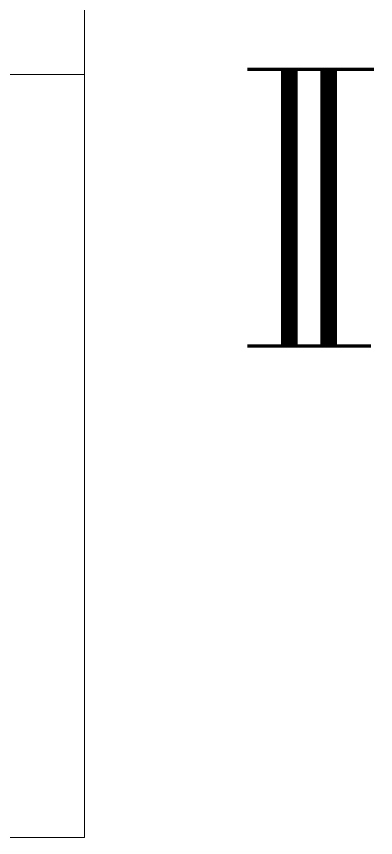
# Model space of a CAD drawing. Header units: inches. Extents: x 16928 to 514628, y -1471 to 241387.
# Drawn here: x 312719 to 313894, y 40856 to 43545 of the extents above; entities that cross this region are included whole.
import ezdxf

# ---------------------------------------------------------------- set-up
doc = ezdxf.new("R2010")
doc.units = ezdxf.units.IN
doc.header["$MEASUREMENT"] = 0
doc.layers.add('1', color=8, linetype='Continuous', lineweight=9)
doc.layers.add('FITTING', color=8, linetype='Continuous')

msp = doc.modelspace()

# ---------------------------------------------------------------- linework, layer by layer
at = {"layer": '1'}
for points in [[(312942.5, 43355.5), (312942.5, 45855.5), (310942.5, 45855.5), (310942.5, 43355.5)], [(312942.5, 40855.5), (312942.5, 43355.5), (310942.5, 43355.5), (310942.5, 40855.5)]]:
    msp.add_lwpolyline(points, close=True, dxfattribs=at)
at = {"layer": 'FITTING', "color": 3}
for points, const_width in [([(313612.7, 42466.3), (313612.7, 43366.3)], 54.6), ([(313612.7, 42466.3), (313612.7, 43366.3)], 54.6), ([(313741.5, 42466.3), (313741.5, 43366.3)], 54.6), ([(313741.5, 42466.3), (313741.5, 43366.3)], 54.6), ([(313475.1, 43372.3), (313760.1, 43372.3)], 10.9), ([(313475.1, 43372.3), (313760.1, 43372.3)], 10.9), ([(313613.8, 43372.3), (313889, 43372.3)], 10.9), ([(313613.8, 43372.3), (313889, 43372.3)], 10.9), ([(313475.1, 42466.3), (313750.3, 42466.3)], 10.9), ([(313475.1, 42466.3), (313750.3, 42466.3)], 10.9), ([(313603.9, 42466.3), (313879.1, 42466.3)], 10.9), ([(313603.9, 42466.3), (313879.1, 42466.3)], 10.9)]:
    msp.add_lwpolyline(points, dxfattribs=dict(at, const_width=const_width))

doc.saveas('drawing.dxf')
